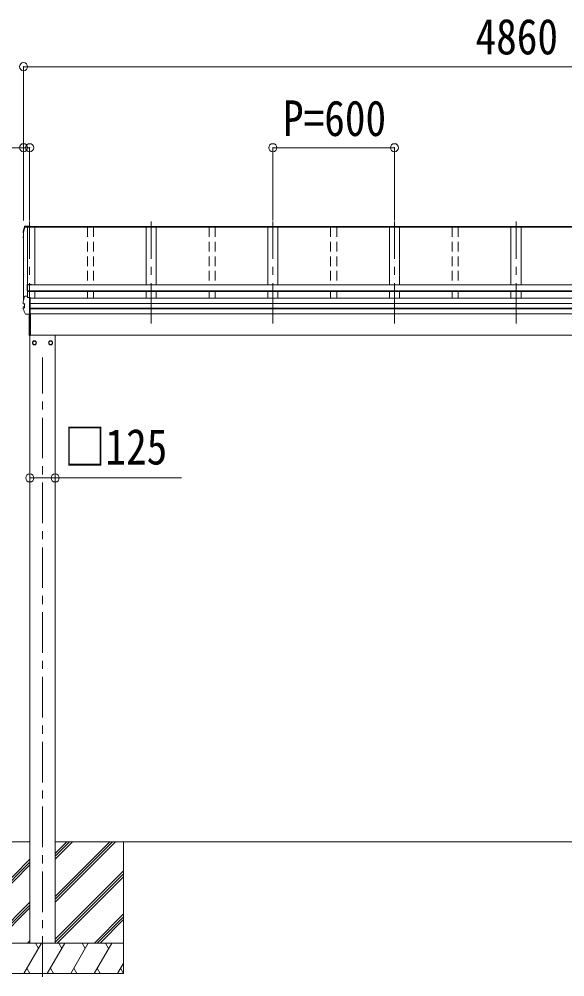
# Model space of a CAD drawing. Units: millimetres at full size, sheet at 1:40; details may follow other scales. Extents: x -11243 to 11243, y -7760 to 7760.
# Drawn here: x -7471 to -4779, y -5101 to -374 of the extents above; entities that cross this region are included whole.
import ezdxf
from ezdxf.enums import TextEntityAlignment as Align

# ---------------------------------------------------------------- set-up
doc = ezdxf.new("R2010")
doc.units = ezdxf.units.MM
doc.header["$LTSCALE"] = 40
doc.header["$PDMODE"] = 32
doc.header["$PDSIZE"] = 40
doc.linetypes.add('CHAIN1', pattern=[8, 5, -1, 1, -1])
doc.linetypes.add('DASHED1', pattern=[1.8, 1.2, -0.6])
doc.layers.add('0-3_ELV2', color=7, linetype='Continuous', lineweight=9)
doc.layers.add('0-6_OTH_LINE', color=6, linetype='Continuous', lineweight=9)
doc.styles.add('ＭＳ ゴシック', font='')
doc.styles.get('ＭＳ ゴシック').set_extended_font_data('MS Gothic')

msp = doc.modelspace()

# ---------------------------------------------------------------- linework, layer by layer
at = {"layer": '0-3_ELV2', "color": 6}
for p, q in [((-7449.77, -608.42), (-7449.77, -1367.42)), ((-7449.77, -1008.42), (-7763.1, -1008.42)), ((-7449.77, -1008.42), (-7449.77, -1367.42)), ((-7419.77, -1008.42), (-7419.77, -1367.42)), ((-6219.77, -1008.42), (-6219.77, -1367.42)), ((-5619.77, -1008.42), (-6219.77, -1008.42)), ((-5619.77, -1008.42), (-5619.77, -1367.42)), ((-7293.77, -2638.25), (-7418.77, -2638.25)), ((-7293.77, -2638.25), (-6670.29, -2638.25))]:
    msp.add_line(p, q, dxfattribs=at)
at = {"layer": '0-3_ELV2', "color": 4}
for p, q in [((-7452.04, -1422.91), (-7449.72, -1414.06)), ((-7449.72, -1414.06), (-7447.26, -1405.29)), ((-7447.26, -1405.29), (-7444.64, -1396.63)), ((-7394.77, -1400.6), (-7443.2, -1400.6)), ((-7430.74, -1400.45), (-7443.16, -1400.45)), ((-7443.01, -1398.96), (-7430.97, -1398.96)), ((-7441.77, -1395.34), (-7416.77, -1395.34)), ((-7441.77, -1395.35), (-7441.77, -1395.34)), ((-7441.77, -1395.34), (-7441.77, -1395.34)), ((-7430.97, -1397.87), (-7430.59, -1400.36)), ((-7430.97, -1398.96), (-7430.97, -1397.87)), ((-7416.77, -1397.87), (-7430.97, -1397.87)), ((-7430.97, -1398.96), (-7430.74, -1400.45)), ((-7430.74, -1400.45), (-7430.74, -1400.11)), ((-7430.67, -1400.6), (-7430.67, -1743.94)), ((-7419.77, -1400.36), (-7430.59, -1400.36)), ((-7430.07, -1400.6), (-7430.07, -1747.89)), ((-2619.77, -1399.7), (-7419.77, -1399.7)), ((-2619.77, -1400.6), (-7419.77, -1400.6)), ((-7416.77, -1399.7), (-7416.77, -1395.34)), ((-2622.77, -1397.42), (-7416.77, -1397.42)), ((-7394.77, -1400.52), (-7394.77, -1684.78)), ((-6844.77, -1400.52), (-6844.77, -1684.78)), ((-6794.77, -1400.52), (-6794.77, -1684.78)), ((-6244.72, -1400.52), (-6244.72, -1684.78)), ((-6194.72, -1400.52), (-6194.72, -1684.78)), ((-5644.77, -1400.52), (-5644.77, -1684.78)), ((-5594.77, -1400.52), (-5594.77, -1684.78)), ((-5044.77, -1400.52), (-5044.77, -1684.78)), ((-4994.77, -1400.52), (-4994.77, -1684.78)), ((-7452.18, -1452.31), (-7452.18, -1448.24)), ((-7452.08, -1427.27), (-7452.08, -1423.22)), ((-7449.77, -1450.77), (-7451.13, -1451.03)), ((-7451.03, -1428.55), (-7449.77, -1428.79)), ((-7449.77, -1452.29), (-7450.61, -1452.46)), ((-7449.77, -1446.68), (-7450.6, -1446.78)), ((-7450.6, -1446.78), (-7450.6, -1446.78)), ((-7449.77, -1427.27), (-7450.54, -1427.12)), ((-7449.77, -1426.92), (-7450.45, -1426.78)), ((-7449.77, -1423.97), (-7449.77, -1760.75)), ((-7431.87, -1684.75), (-7431.87, -1714.21)), ((-7409.87, -1682.75), (-7429.87, -1682.75)), ((-7429.87, -1718.8), (-7429.87, -1684.28)), ((-7409.87, -1684.28), (-7429.87, -1684.28)), ((-2609.67, -1684.91), (-7429.87, -1684.91)), ((-7409.87, -1682.75), (-7409.87, -1684.91)), ((-7443.01, -1741.62), (-7430.97, -1741.62)), ((-7429.87, -1714.21), (-7431.87, -1714.21)), ((-7430.74, -1743.11), (-7430.97, -1741.62)), ((-7430.74, -1743.11), (-7430.74, -1743.46)), ((-7430.01, -1748.25), (-7430.74, -1743.46)), ((-7430.03, -1748.25), (-7430.59, -1744.57)), ((-7430.59, -1748.25), (-7430.59, -1744.57)), ((-2609.67, -1713.94), (-7429.87, -1713.94)), ((-2609.67, -1715.69), (-7429.87, -1715.69)), ((-2609.67, -1718.8), (-7429.87, -1718.8)), ((-7416.77, -1830.66), (-7416.77, -1748.25)), ((-7394.77, -1716.76), (-7394.77, -1750.42)), ((-6844.77, -1718.8), (-6844.77, -1750.42)), ((-6794.77, -1718.8), (-6794.77, -1750.42)), ((-6244.72, -1718.8), (-6244.72, -1750.42)), ((-6194.72, -1718.8), (-6194.72, -1750.42)), ((-5644.77, -1718.8), (-5644.77, -1750.42)), ((-5594.77, -1718.8), (-5594.77, -1750.42)), ((-5044.77, -1718.8), (-5044.77, -1750.42)), ((-4994.77, -1718.8), (-4994.77, -1750.42)), ((-7452.18, -1802.36), (-7452.18, -1794.97)), ((-7452.08, -1777.32), (-7452.08, -1769.93)), ((-7451.13, -1793.69), (-7445.17, -1792.54)), ((-7450.46, -1778.79), (-7450.45, -1778.79)), ((-7444.2, -1779.56), (-7450.45, -1778.79)), ((-7444.77, -1779.7), (-7444.77, -1798.91)), ((-7444.2, -1779.56), (-7444.2, -1779.56)), ((-2622.77, -1750.42), (-7416.77, -1750.42)), ((-2622.77, -1776.95), (-7416.77, -1776.95)), ((-2622.77, -1777.84), (-7416.77, -1777.84)), ((-7450.6, -1801.07), (-7444.2, -1799.38)), ((-7450.6, -1801.07), (-7450.6, -1801.08)), ((-7444.2, -1799.38), (-7444.2, -1799.38)), ((-7416.77, -1830.66), (-7437.41, -1830.66)), ((-7421.77, -1934.85), (-7421.77, -1830.66)), ((-7421.27, -1935.25), (-7421.27, -1830.66)), ((-2622.77, -1801.06), (-7416.77, -1801.06)), ((-2622.77, -1802.99), (-7416.77, -1802.99)), ((-2622.77, -1828.02), (-7416.77, -1828.02)), ((-7414.77, -1828.02), (-7414.77, -1932.85)), ((-7421.27, -1935.25), (-7421.27, -1935.25)), ((-7421.27, -1935.25), (-7421.27, -1935.32)), ((-7419.77, -1932.85), (-7414.77, -1932.85)), ((-7419.77, -1935.35), (-7419.77, -1932.85)), ((-2739.06, -1934.25), (-7419.77, -1934.25)), ((-7418.77, -1934.25), (-7418.77, -4934.25)), ((-7293.77, -4934.25), (-7293.77, -1934.25)), ((-7387.67, -1971), (-7387.77, -1971)), ((-7387.67, -1971.5), (-7387.77, -1971.5)), ((-7324.86, -1971), (-7324.76, -1971)), ((-7324.86, -1971.5), (-7324.76, -1971.5))]:
    msp.add_line(p, q, dxfattribs=at)
at = {"layer": '0-3_ELV2', "color": 5, "linetype": 'CHAIN1'}
for p, q in [((-7419.72, -1876.26), (-7419.72, -1372.08)), ((-6819.77, -1876.26), (-6819.77, -1372.08)), ((-6219.77, -1876.26), (-6219.77, -1372.08)), ((-5619.77, -1876.26), (-5619.77, -1372.08)), ((-5019.77, -1876.26), (-5019.77, -1372.08)), ((-7356.27, -5100.78), (-7356.27, -2043.69))]:
    msp.add_line(p, q, dxfattribs=at)
at = {"layer": '0-3_ELV2', "color": 4, "linetype": 'DASHED1'}
for p, q in [((-7134.77, -1400.52), (-7134.77, -1684.91)), ((-7104.77, -1400.52), (-7104.77, -1684.91)), ((-6534.77, -1400.52), (-6534.77, -1684.91)), ((-6504.77, -1400.52), (-6504.77, -1684.91)), ((-5934.77, -1400.52), (-5934.77, -1684.91)), ((-5904.77, -1400.52), (-5904.77, -1684.91)), ((-5334.77, -1400.52), (-5334.77, -1684.91)), ((-5304.77, -1400.52), (-5304.77, -1684.91)), ((-7134.77, -1718.8), (-7134.77, -1750.42)), ((-7104.77, -1718.8), (-7104.77, -1750.42)), ((-6534.77, -1718.8), (-6534.77, -1750.42)), ((-6504.77, -1718.8), (-6504.77, -1750.42)), ((-5934.77, -1718.8), (-5934.77, -1750.42)), ((-5904.77, -1718.8), (-5904.77, -1750.42)), ((-5334.77, -1718.8), (-5334.77, -1750.42)), ((-5304.77, -1718.8), (-5304.77, -1750.42))]:
    msp.add_line(p, q, dxfattribs=at)
at = {"layer": '0-3_ELV2'}
for p, q in [((-7418.77, -4434.25), (-8779.87, -4434.25)), ((-2745.77, -4434.25), (-7293.77, -4434.25)), ((-7293.77, -4731.77), (-6996.25, -4434.25)), ((-7293.77, -4703.48), (-7024.54, -4434.25)), ((-7293.77, -4717.62), (-7010.39, -4434.25)), ((-7293.77, -4519.64), (-7208.39, -4434.25)), ((-7293.77, -4505.49), (-7222.53, -4434.25)), ((-7293.77, -4491.35), (-7236.67, -4434.25)), ((-6956.27, -4434.25), (-6956.27, -5084.25)), ((-7756.27, -4857.61), (-7418.77, -4520.12)), ((-7756.27, -4871.76), (-7418.77, -4534.26)), ((-7756.27, -4885.9), (-7418.77, -4548.4)), ((-7293.77, -4915.61), (-6956.27, -4578.12)), ((-7293.77, -4929.76), (-6956.27, -4592.26)), ((-7284.12, -4934.25), (-6956.27, -4606.4)), ((-7620.78, -4934.25), (-7418.77, -4732.25)), ((-7606.63, -4934.25), (-7418.77, -4746.39)), ((-7592.49, -4934.25), (-7418.77, -4760.53)), ((-7100.28, -4934.25), (-6956.27, -4790.25)), ((-7086.13, -4934.25), (-6956.27, -4804.39)), ((-7071.99, -4934.25), (-6956.27, -4818.53)), ((-6956.27, -4934.25), (-7756.27, -4934.25)), ((-7448.06, -5084.25), (-7361.46, -4934.25)), ((-7430.36, -4934.25), (-7418.77, -4922.66)), ((-7376.46, -4960.24), (-7391.46, -4934.25)), ((-7332.59, -5084.25), (-7245.99, -4934.25)), ((-7260.99, -4960.24), (-7275.99, -4934.25)), ((-7217.12, -5084.25), (-7130.52, -4934.25)), ((-7160.52, -4934.25), (-7145.52, -4960.24)), ((-7101.65, -5084.25), (-7015.05, -4934.25)), ((-7030.05, -4960.24), (-7045.05, -4934.25)), ((-6986.18, -5084.25), (-6956.27, -5032.44)), ((-7756.27, -5084.25), (-6956.27, -5084.25)), ((-7433.06, -5058.27), (-7418.06, -5084.25)), ((-7317.59, -5058.28), (-7302.59, -5084.25)), ((-7202.12, -5058.28), (-7187.12, -5084.25)), ((-7086.65, -5058.28), (-7071.65, -5084.25)), ((-6971.18, -5058.28), (-6956.27, -5084.11))]:
    msp.add_line(p, q, dxfattribs=at)
at = {"layer": '0-3_ELV2', "color": 4}
for points in [[(-7444.63, -1396.62), (-7444.51, -1396.32), (-7444.34, -1396.06), (-7444.12, -1395.83), (-7443.86, -1395.65), (-7443.59, -1395.52), (-7443.32, -1395.44), (-7443.08, -1395.4), (-7442.85, -1395.38), (-7442.6, -1395.36), (-7442.31, -1395.35), (-7442.01, -1395.34), (-7441.69, -1395.34)], [(-7416.77, -1399.37), (-7419.77, -1399.37), (-7419.77, -1400.37)], [(-7449.77, -1458.51), (-7450.69, -1456.27), (-7452.09, -1452.78)], [(-7452.04, -1422.91), (-7452.08, -1423.17), (-7452.08, -1423.22)], [(-7416.77, -1748.25), (-7430.97, -1748.25), (-7430.97, -1741.62)], [(-7452.04, -1769.62), (-7452.08, -1769.88), (-7452.08, -1769.93)], [(-7452.08, -1777.36), (-7452.08, -1777.27), (-7452.04, -1777.01)], [(-7450.54, -1778.78), (-7450.82, -1778.7), (-7451.06, -1778.63), (-7451.29, -1778.53), (-7451.57, -1778.36), (-7451.83, -1778.09), (-7452.01, -1777.74), (-7452.07, -1777.36)], [(-7450.46, -1778.79), (-7450.68, -1778.72), (-7450.89, -1778.57), (-7451.06, -1778.35), (-7451.18, -1778.08), (-7451.25, -1777.77), (-7451.25, -1777.44), (-7451.21, -1777.12)], [(-7444.77, -1779.7), (-7444.78, -1779.58), (-7444.82, -1779.49)], [(-7444.2, -1779.56), (-7444.12, -1779.59), (-7444.04, -1779.64), (-7443.98, -1779.72), (-7443.93, -1779.81), (-7443.9, -1779.92), (-7443.89, -1780.04)], [(-7452.07, -1802.86), (-7452.15, -1802.7), (-7452.19, -1802.52), (-7452.18, -1802.34)], [(-7452.09, -1802.84), (-7449.24, -1809.66), (-7446.29, -1816.39), (-7443.25, -1823.04), (-7440.13, -1829.6)], [(-7451.28, -1803.05), (-7451.38, -1802.73), (-7451.4, -1802.37), (-7451.36, -1802.01), (-7451.24, -1801.68), (-7451.07, -1801.4), (-7450.85, -1801.19), (-7450.6, -1801.08)], [(-7444.2, -1799.38), (-7444.12, -1799.34), (-7444.04, -1799.28), (-7443.98, -1799.2), (-7443.93, -1799.09), (-7443.9, -1798.98), (-7443.89, -1798.86)], [(-7437.43, -1830.66), (-7437.81, -1830.66), (-7438.17, -1830.65), (-7438.48, -1830.63), (-7438.76, -1830.6), (-7439.06, -1830.52), (-7439.4, -1830.38), (-7439.7, -1830.17), (-7439.97, -1829.89), (-7440.14, -1829.55)], [(-7421.27, -1935.32), (-7421.27, -1935.35), (-7421.27, -1935.35)], [(-7421.27, -1935.35), (-7421.27, -1935.35), (-7419.77, -1935.35)]]:
    msp.add_lwpolyline(points, dxfattribs=at)
for points in [[(-7396.27, -1961.44), (-7404.77, -1966.35), (-7404.77, -1976.16), (-7396.27, -1981.07), (-7387.77, -1976.16), (-7387.77, -1966.35)], [(-7316.27, -1961.44), (-7307.77, -1966.35), (-7307.77, -1976.16), (-7316.27, -1981.07), (-7324.77, -1976.16), (-7324.77, -1966.35)]]:
    msp.add_lwpolyline(points, close=True, dxfattribs=at)
for centre, radius in [((-7396.27, -1971.25), 10), ((-7396.27, -1971.25), 8.5), ((-7316.27, -1971.25), 10), ((-7316.27, -1971.25), 8.5)]:
    msp.add_circle(centre, radius, dxfattribs=at)
for centre, radius, start, end in [((-6966.76, -1546.62), 499.82, 162.96047, 166.14879), ((-6966.75, -1546.62), 498.32, 162.94349, 166.12469), ((-7443.01, -1400.66), 1.7, 89.95676, 162.90929), ((-7450.89, -1448.24), 1.3, 100.9005, 179.9623), ((-7450.89, -1452.31), 1.3, 100.8868, 201.66215), ((-7450.78, -1427.27), 1.3, 166.2046, 259.10358), ((-6987.44, -1267.74), 498.64, 201.74241, 202.00165), ((-6987.44, -1267.39), 498.64, 201.78246, 202.00165), ((-7429.87, -1684.75), 2, 90, 180), ((-6966.76, -1889.28), 499.82, 162.96047, 166.14879), ((-7443.01, -1743.32), 1.7, 89.95676, 162.90929), ((-7450.89, -1794.97), 1.3, 100.9005, 179.9623), ((-7445.27, -1792.05), 0.499, 280.91518, 359.94761), ((-7421.27, -1934.85), 0.5, 180, 269.5), ((-7409.12, -1920.19), 12.15, 179.0404, 180.9596), ((-7396.27, -1971.25), 8.6, 171.25399, 188.74601), ((-7396.27, -1971.25), 8.6, 111.25399, 128.74601), ((-7396.27, -1971.25), 8.6, 231.25399, 248.74601), ((-7396.27, -1971.25), 8.6, 51.25399, 68.74601), ((-7396.27, -1971.25), 8.6, 291.25399, 308.74601), ((-7396.27, -1971.25), 8.6, 1.66581, 8.74601), ((-7396.27, -1971.25), 8.6, 351.25399, 358.33419), ((-7316.27, -1971.25), 8.6, 171.25399, 178.33419), ((-7316.27, -1971.25), 8.6, 181.66581, 188.74601), ((-7316.27, -1971.25), 8.6, 111.25399, 128.74601), ((-7316.27, -1971.25), 8.6, 231.25399, 248.74601), ((-7316.27, -1971.25), 8.6, 51.25399, 68.74601), ((-7316.27, -1971.25), 8.6, 291.25399, 308.74601), ((-7316.27, -1971.25), 8.6, 351.25399, 8.74601)]:
    msp.add_arc(centre, radius, start, end, dxfattribs=at)
at = {"layer": '0-3_ELV2', "color": 6}
for p in [(-7449.77, -608.42), (-7449.77, -1008.42), (-7419.77, -1008.42), (-6219.77, -1008.42), (-5619.77, -1008.42), (-7418.77, -2638.25), (-7293.77, -2638.25)]:
    msp.add_point(p, dxfattribs=at)
at = {"layer": '0-6_OTH_LINE'}
for p, q in [((-7449.77, -608.42), (-2589.77, -608.42)), ((-7419.77, -1008.42), (-7449.77, -1008.42))]:
    msp.add_line(p, q, dxfattribs=at)

# ---------------------------------------------------------------- texts
at = {"layer": '0-3_ELV2', "style": 'ＭＳ ゴシック', "width": 0.85}
for s, p in [('4860', (-5219.77, -600.42)), ('P=600', (-6169.77, -1003.42)), ('□125', (-7249.85, -2624.87))]:
    msp.add_text(s, height=176, dxfattribs=at).set_placement(p, align=Align.BOTTOM_LEFT)

doc.saveas('drawing.dxf')
